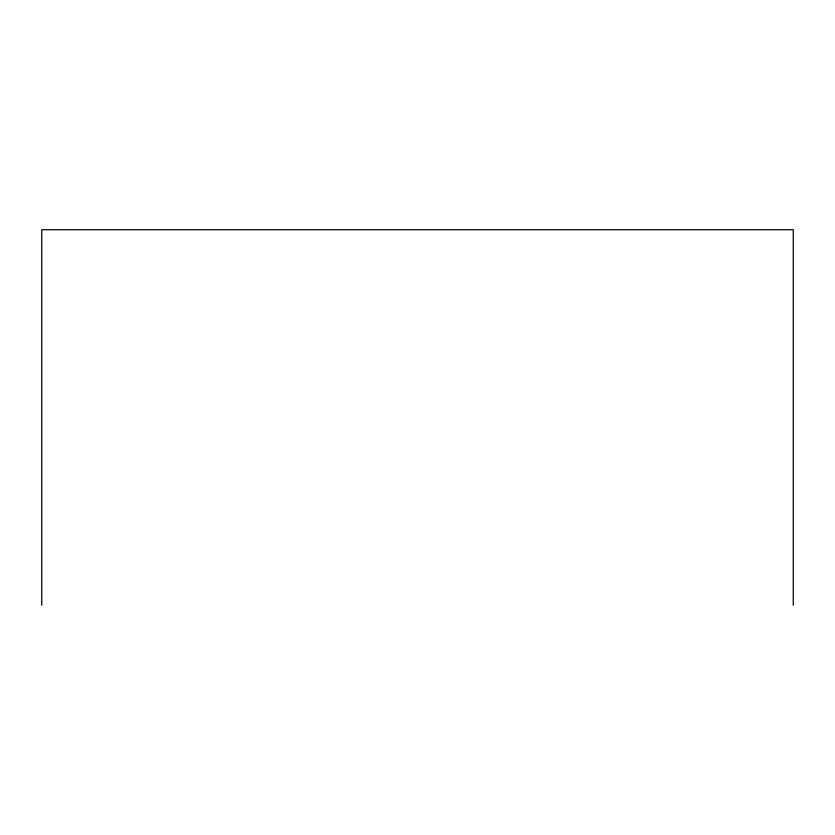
<?xml version="1.0" encoding="UTF-8"?>
<svg xmlns="http://www.w3.org/2000/svg" width="835" height="835" viewBox="0 0 835 835"><rect width="100%" height="100%" fill="white"/><g stroke="black" fill="none" stroke-linecap="round" stroke-linejoin="round"><path stroke-width="1.25" d="M793.25 605.271L793.25 229.729L41.75 229.729L41.75 605.271"/></g></svg>
